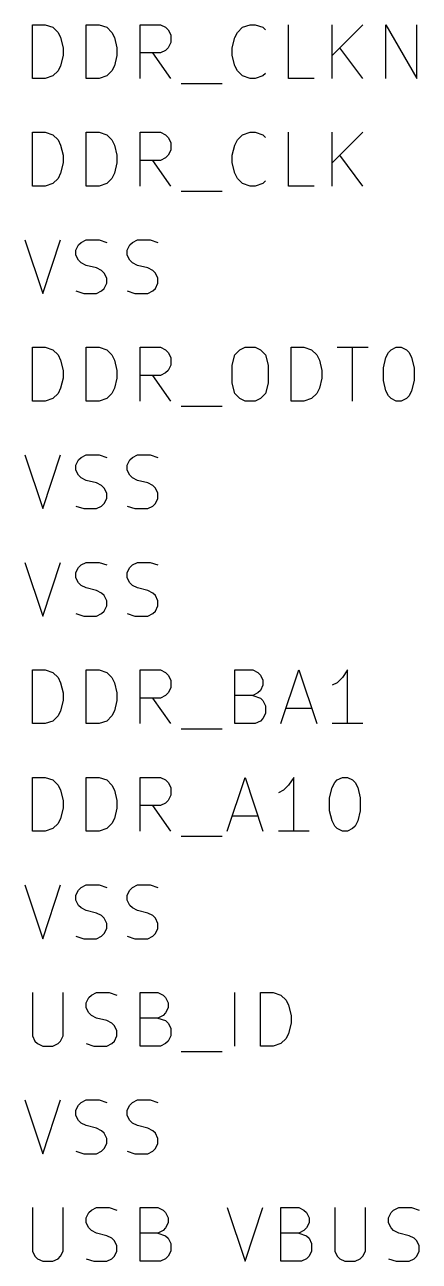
# Model space of a CAD drawing. Header units: millimetres. Extents: x 6 to 290, y -200 to -4.
# Drawn here: x 109.85 to 119.16, y -126.32 to -97.11 of the extents above; entities that cross this region are included whole.
import ezdxf

# ---------------------------------------------------------------- set-up
doc = ezdxf.new("R2010")
doc.units = ezdxf.units.MM
doc.layers.add('GREENSIXTYFIVE', color=129, linetype='CONTINUOUS')

msp = doc.modelspace()

# ---------------------------------------------------------------- linework, layer by layer
at = {"layer": 'GREENSIXTYFIVE', "linetype": 'CONTINUOUS'}
for p, q in [((110.0303, -98.3775), (110.0303, -97.1075)), ((110.0303, -97.1075), (110.3327, -97.1075)), ((110.3327, -97.1075), (110.5141, -97.168)), ((110.5141, -97.168), (110.6351, -97.289)), ((111.3003, -98.3775), (111.3003, -97.1075)), ((111.3003, -97.1075), (111.6027, -97.1075)), ((111.6027, -97.1075), (111.7841, -97.168)), ((111.7841, -97.168), (111.9051, -97.289)), ((112.5703, -98.3775), (112.5703, -97.1075)), ((112.5703, -97.1075), (113.0541, -97.1075)), ((113.0541, -97.1075), (113.1751, -97.168)), ((113.1751, -97.168), (113.2356, -97.2285)), ((113.2356, -97.2285), (113.296, -97.3494)), ((114.8684, -97.289), (114.9894, -97.168)), ((114.9894, -97.168), (115.1708, -97.1075)), ((115.1708, -97.1075), (115.2917, -97.1075)), ((115.2917, -97.1075), (115.4732, -97.168)), ((115.4732, -97.168), (115.5336, -97.2285)), ((116.0779, -98.3775), (116.0779, -97.1075)), ((117.106, -98.3775), (117.106, -97.1075)), ((117.8317, -97.1075), (117.106, -97.8332)), ((118.376, -98.3775), (118.376, -97.1075)), ((118.376, -97.1075), (119.1017, -98.3775)), ((119.1017, -98.3775), (119.1017, -97.1075)), ((110.6351, -97.289), (110.6956, -97.4099)), ((110.6956, -97.4099), (110.756, -97.6518)), ((111.9051, -97.289), (111.9656, -97.4099)), ((111.9656, -97.4099), (112.026, -97.6518)), ((113.296, -97.5309), (113.2356, -97.6518)), ((113.296, -97.3494), (113.296, -97.5309)), ((114.7475, -97.6518), (114.8079, -97.4099)), ((114.8079, -97.4099), (114.8684, -97.289)), ((110.756, -97.8332), (110.6956, -98.0751)), ((110.756, -97.6518), (110.756, -97.8332)), ((112.026, -97.8332), (111.9656, -98.0751)), ((112.026, -97.6518), (112.026, -97.8332)), ((113.0541, -97.7728), (112.5703, -97.7728)), ((113.296, -98.3775), (112.8727, -97.7728)), ((113.1751, -97.7123), (113.0541, -97.7728)), ((113.2356, -97.6518), (113.1751, -97.7123)), ((114.7475, -97.8332), (114.7475, -97.6518)), ((114.8079, -98.0751), (114.7475, -97.8332)), ((117.8317, -98.3775), (117.2875, -97.6518)), ((110.6956, -98.0751), (110.6351, -98.1961)), ((111.9656, -98.0751), (111.9051, -98.1961)), ((114.8684, -98.1961), (114.8079, -98.0751)), ((110.3327, -98.3775), (110.0303, -98.3775)), ((110.5141, -98.3171), (110.3327, -98.3775)), ((110.6351, -98.1961), (110.5141, -98.3171)), ((111.6027, -98.3775), (111.3003, -98.3775)), ((111.7841, -98.3171), (111.6027, -98.3775)), ((111.9051, -98.1961), (111.7841, -98.3171)), ((114.9894, -98.3171), (114.8684, -98.1961)), ((115.1708, -98.3775), (114.9894, -98.3171)), ((115.2917, -98.3775), (115.1708, -98.3775)), ((115.4732, -98.3171), (115.2917, -98.3775)), ((115.5336, -98.2566), (115.4732, -98.3171)), ((116.6827, -98.3775), (116.0779, -98.3775)), ((113.538, -98.4985), (114.5056, -98.4985)), ((110.0303, -100.9175), (110.0303, -99.6475)), ((110.0303, -99.6475), (110.3327, -99.6475)), ((110.3327, -99.6475), (110.5141, -99.708)), ((110.5141, -99.708), (110.6351, -99.829)), ((110.6351, -99.829), (110.6956, -99.9499)), ((111.3003, -100.9175), (111.3003, -99.6475)), ((111.3003, -99.6475), (111.6027, -99.6475)), ((111.6027, -99.6475), (111.7841, -99.708)), ((111.7841, -99.708), (111.9051, -99.829)), ((111.9051, -99.829), (111.9656, -99.9499)), ((112.5703, -100.9175), (112.5703, -99.6475)), ((112.5703, -99.6475), (113.0541, -99.6475)), ((113.0541, -99.6475), (113.1751, -99.708)), ((113.1751, -99.708), (113.2356, -99.7685)), ((113.2356, -99.7685), (113.296, -99.8894)), ((113.296, -99.8894), (113.296, -100.0709)), ((114.8079, -99.9499), (114.8684, -99.829)), ((114.8684, -99.829), (114.9894, -99.708)), ((114.9894, -99.708), (115.1708, -99.6475)), ((115.1708, -99.6475), (115.2917, -99.6475)), ((115.2917, -99.6475), (115.4732, -99.708)), ((115.4732, -99.708), (115.5336, -99.7685)), ((116.0779, -100.9175), (116.0779, -99.6475)), ((117.106, -100.9175), (117.106, -99.6475)), ((117.8317, -99.6475), (117.106, -100.3732)), ((110.6956, -99.9499), (110.756, -100.1918)), ((111.9656, -99.9499), (112.026, -100.1918)), ((113.296, -100.0709), (113.2356, -100.1918)), ((114.7475, -100.1918), (114.8079, -99.9499)), ((110.756, -100.3732), (110.6956, -100.6151)), ((110.756, -100.1918), (110.756, -100.3732)), ((112.026, -100.3732), (111.9656, -100.6151)), ((112.026, -100.1918), (112.026, -100.3732)), ((113.0541, -100.3128), (112.5703, -100.3128)), ((113.296, -100.9175), (112.8727, -100.3128)), ((113.1751, -100.2523), (113.0541, -100.3128)), ((113.2356, -100.1918), (113.1751, -100.2523)), ((114.7475, -100.3732), (114.7475, -100.1918)), ((114.8079, -100.6151), (114.7475, -100.3732)), ((117.8317, -100.9175), (117.2875, -100.1918)), ((110.6351, -100.7361), (110.5141, -100.8571)), ((110.6956, -100.6151), (110.6351, -100.7361)), ((111.9051, -100.7361), (111.7841, -100.8571)), ((111.9656, -100.6151), (111.9051, -100.7361)), ((114.8684, -100.7361), (114.8079, -100.6151)), ((114.9894, -100.8571), (114.8684, -100.7361)), ((110.3327, -100.9175), (110.0303, -100.9175)), ((110.5141, -100.8571), (110.3327, -100.9175)), ((111.6027, -100.9175), (111.3003, -100.9175)), ((111.7841, -100.8571), (111.6027, -100.9175)), ((113.538, -101.0385), (114.5056, -101.0385)), ((115.1708, -100.9175), (114.9894, -100.8571)), ((115.2917, -100.9175), (115.1708, -100.9175)), ((115.4732, -100.8571), (115.2917, -100.9175)), ((115.5336, -100.7966), (115.4732, -100.8571)), ((116.6827, -100.9175), (116.0779, -100.9175)), ((109.8489, -102.1875), (110.2722, -103.4575)), ((110.2722, -103.4575), (110.6956, -102.1875)), ((111.1794, -102.248), (111.3004, -102.1875)), ((111.3004, -102.1875), (111.6027, -102.1875)), ((111.6027, -102.1875), (111.7842, -102.248)), ((112.3889, -102.248), (112.5099, -102.1875)), ((112.5099, -102.1875), (112.8122, -102.1875)), ((112.8122, -102.1875), (112.9937, -102.248)), ((111.0585, -102.4294), (111.1189, -102.3085)), ((111.0585, -102.5504), (111.0585, -102.4294)), ((111.1189, -102.3085), (111.1794, -102.248)), ((112.268, -102.4294), (112.3284, -102.3085)), ((112.268, -102.5504), (112.268, -102.4294)), ((112.3284, -102.3085), (112.3889, -102.248)), ((111.1189, -102.6713), (111.0585, -102.5504)), ((111.1794, -102.7318), (111.1189, -102.6713)), ((111.3004, -102.7923), (111.1794, -102.7318)), ((111.5423, -102.8528), (111.3004, -102.7923)), ((112.3284, -102.6713), (112.268, -102.5504)), ((112.3889, -102.7318), (112.3284, -102.6713)), ((112.5099, -102.7923), (112.3889, -102.7318)), ((112.7518, -102.8528), (112.5099, -102.7923)), ((111.6632, -102.9132), (111.5423, -102.8528)), ((111.7237, -102.9737), (111.6632, -102.9132)), ((111.7842, -103.0947), (111.7237, -102.9737)), ((111.7842, -103.2156), (111.7842, -103.0947)), ((112.8727, -102.9132), (112.7518, -102.8528)), ((112.9332, -102.9737), (112.8727, -102.9132)), ((112.9937, -103.0947), (112.9332, -102.9737)), ((112.9937, -103.2156), (112.9937, -103.0947)), ((111.0585, -103.3971), (111.2399, -103.4575)), ((111.5423, -103.4575), (111.6632, -103.3971)), ((111.6632, -103.3971), (111.7237, -103.3366)), ((111.7237, -103.3366), (111.7842, -103.2156)), ((112.268, -103.3971), (112.4494, -103.4575)), ((112.7518, -103.4575), (112.8727, -103.3971)), ((112.8727, -103.3971), (112.9332, -103.3366)), ((112.9332, -103.3366), (112.9937, -103.2156)), ((111.2399, -103.4575), (111.5423, -103.4575)), ((112.4494, -103.4575), (112.7518, -103.4575)), ((110.0303, -105.9975), (110.0303, -104.7275)), ((110.0303, -104.7275), (110.3327, -104.7275)), ((110.3327, -104.7275), (110.5141, -104.788)), ((110.5141, -104.788), (110.6351, -104.909)), ((111.3003, -105.9975), (111.3003, -104.7275)), ((111.3003, -104.7275), (111.6027, -104.7275)), ((111.6027, -104.7275), (111.7841, -104.788)), ((111.7841, -104.788), (111.9051, -104.909)), ((112.5703, -105.9975), (112.5703, -104.7275)), ((112.5703, -104.7275), (113.0541, -104.7275)), ((113.0541, -104.7275), (113.1751, -104.788)), ((113.1751, -104.788), (113.2356, -104.8485)), ((113.2356, -104.8485), (113.296, -104.9694)), ((114.8079, -104.909), (114.9289, -104.788)), ((114.9289, -104.788), (115.0498, -104.7275)), ((115.0498, -104.7275), (115.2917, -104.7275)), ((115.2917, -104.7275), (115.4127, -104.788)), ((115.4127, -104.788), (115.5336, -104.909)), ((116.1384, -105.9975), (116.1384, -104.7275)), ((116.1384, -104.7275), (116.4408, -104.7275)), ((116.4408, -104.7275), (116.6222, -104.788)), ((116.6222, -104.788), (116.7432, -104.909)), ((117.227, -104.7275), (117.9527, -104.7275)), ((117.5899, -105.9975), (117.5899, -104.7275)), ((118.376, -104.9694), (118.4365, -104.8485)), ((118.4365, -104.8485), (118.497, -104.788)), ((118.497, -104.788), (118.6179, -104.7275)), ((118.6179, -104.7275), (118.7389, -104.7275)), ((118.7389, -104.7275), (118.8598, -104.788)), ((118.8598, -104.788), (118.9203, -104.8485)), ((118.9203, -104.8485), (118.9808, -104.9694)), ((110.6351, -104.909), (110.6956, -105.0299)), ((110.6956, -105.0299), (110.756, -105.2718)), ((111.9051, -104.909), (111.9656, -105.0299)), ((111.9656, -105.0299), (112.026, -105.2718)), ((113.296, -105.1509), (113.2356, -105.2718)), ((113.296, -104.9694), (113.296, -105.1509)), ((114.7475, -105.1509), (114.8079, -104.909)), ((114.7475, -105.5742), (114.7475, -105.1509)), ((115.5336, -104.909), (115.5941, -105.1509)), ((115.5941, -105.1509), (115.5941, -105.5742)), ((116.7432, -104.909), (116.8037, -105.0299)), ((116.8037, -105.0299), (116.8641, -105.2718)), ((118.3156, -105.2113), (118.376, -104.9694)), ((118.9808, -104.9694), (119.0413, -105.2113)), ((110.756, -105.2718), (110.756, -105.4532)), ((112.026, -105.2718), (112.026, -105.4532)), ((113.0541, -105.3928), (112.5703, -105.3928)), ((113.296, -105.9975), (112.8727, -105.3928)), ((113.1751, -105.3323), (113.0541, -105.3928)), ((113.2356, -105.2718), (113.1751, -105.3323)), ((116.8641, -105.2718), (116.8641, -105.4532)), ((118.3156, -105.5137), (118.3156, -105.2113)), ((119.0413, -105.2113), (119.0413, -105.5137)), ((110.6956, -105.6951), (110.6351, -105.8161)), ((110.756, -105.4532), (110.6956, -105.6951)), ((111.9656, -105.6951), (111.9051, -105.8161)), ((112.026, -105.4532), (111.9656, -105.6951)), ((114.8079, -105.8161), (114.7475, -105.5742)), ((115.5941, -105.5742), (115.5336, -105.8161)), ((116.8037, -105.6951), (116.7432, -105.8161)), ((116.8641, -105.4532), (116.8037, -105.6951)), ((118.376, -105.7556), (118.3156, -105.5137)), ((119.0413, -105.5137), (118.9808, -105.7556)), ((110.3327, -105.9975), (110.0303, -105.9975)), ((110.5141, -105.9371), (110.3327, -105.9975)), ((110.6351, -105.8161), (110.5141, -105.9371)), ((111.6027, -105.9975), (111.3003, -105.9975)), ((111.7841, -105.9371), (111.6027, -105.9975)), ((111.9051, -105.8161), (111.7841, -105.9371)), ((114.9289, -105.9371), (114.8079, -105.8161)), ((115.0498, -105.9975), (114.9289, -105.9371)), ((115.2917, -105.9975), (115.0498, -105.9975)), ((115.4127, -105.9371), (115.2917, -105.9975)), ((115.5336, -105.8161), (115.4127, -105.9371)), ((116.4408, -105.9975), (116.1384, -105.9975)), ((116.6222, -105.9371), (116.4408, -105.9975)), ((116.7432, -105.8161), (116.6222, -105.9371)), ((118.4365, -105.8766), (118.376, -105.7556)), ((118.497, -105.9371), (118.4365, -105.8766)), ((118.6179, -105.9975), (118.497, -105.9371)), ((118.7389, -105.9975), (118.6179, -105.9975)), ((118.8598, -105.9371), (118.7389, -105.9975)), ((118.9203, -105.8766), (118.8598, -105.9371)), ((118.9808, -105.7556), (118.9203, -105.8766)), ((113.538, -106.1185), (114.5056, -106.1185)), ((109.8489, -107.2675), (110.2722, -108.5375)), ((110.2722, -108.5375), (110.6956, -107.2675)), ((111.0585, -107.5094), (111.1189, -107.3885)), ((111.1189, -107.3885), (111.1794, -107.328)), ((111.1794, -107.328), (111.3004, -107.2675)), ((111.3004, -107.2675), (111.6027, -107.2675)), ((111.6027, -107.2675), (111.7842, -107.328)), ((112.268, -107.5094), (112.3284, -107.3885)), ((112.3284, -107.3885), (112.3889, -107.328)), ((112.3889, -107.328), (112.5099, -107.2675)), ((112.5099, -107.2675), (112.8122, -107.2675)), ((112.8122, -107.2675), (112.9937, -107.328)), ((111.0585, -107.6304), (111.0585, -107.5094)), ((111.1189, -107.7513), (111.0585, -107.6304)), ((111.1794, -107.8118), (111.1189, -107.7513)), ((112.268, -107.6304), (112.268, -107.5094)), ((112.3284, -107.7513), (112.268, -107.6304)), ((112.3889, -107.8118), (112.3284, -107.7513)), ((111.3004, -107.8723), (111.1794, -107.8118)), ((111.5423, -107.9328), (111.3004, -107.8723)), ((111.6632, -107.9932), (111.5423, -107.9328)), ((111.7237, -108.0537), (111.6632, -107.9932)), ((111.7842, -108.1747), (111.7237, -108.0537)), ((112.5099, -107.8723), (112.3889, -107.8118)), ((112.7518, -107.9328), (112.5099, -107.8723)), ((112.8727, -107.9932), (112.7518, -107.9328)), ((112.9332, -108.0537), (112.8727, -107.9932)), ((112.9937, -108.1747), (112.9332, -108.0537)), ((111.7237, -108.4166), (111.7842, -108.2956)), ((111.7842, -108.2956), (111.7842, -108.1747)), ((112.9332, -108.4166), (112.9937, -108.2956)), ((112.9937, -108.2956), (112.9937, -108.1747)), ((111.0585, -108.4771), (111.2399, -108.5375)), ((111.2399, -108.5375), (111.5423, -108.5375)), ((111.5423, -108.5375), (111.6632, -108.4771)), ((111.6632, -108.4771), (111.7237, -108.4166)), ((112.268, -108.4771), (112.4494, -108.5375)), ((112.4494, -108.5375), (112.7518, -108.5375)), ((112.7518, -108.5375), (112.8727, -108.4771)), ((112.8727, -108.4771), (112.9332, -108.4166)), ((109.8489, -109.8075), (110.2722, -111.0775)), ((110.2722, -111.0775), (110.6956, -109.8075)), ((111.1794, -109.868), (111.3004, -109.8075)), ((111.3004, -109.8075), (111.6027, -109.8075)), ((111.6027, -109.8075), (111.7842, -109.868)), ((112.3889, -109.868), (112.5099, -109.8075)), ((112.5099, -109.8075), (112.8122, -109.8075)), ((112.8122, -109.8075), (112.9937, -109.868)), ((111.0585, -110.0494), (111.1189, -109.9285)), ((111.0585, -110.1704), (111.0585, -110.0494)), ((111.1189, -109.9285), (111.1794, -109.868)), ((112.268, -110.0494), (112.3284, -109.9285)), ((112.268, -110.1704), (112.268, -110.0494)), ((112.3284, -109.9285), (112.3889, -109.868)), ((111.1189, -110.2913), (111.0585, -110.1704)), ((111.1794, -110.3518), (111.1189, -110.2913)), ((111.3004, -110.4123), (111.1794, -110.3518)), ((111.5423, -110.4728), (111.3004, -110.4123)), ((112.3284, -110.2913), (112.268, -110.1704)), ((112.3889, -110.3518), (112.3284, -110.2913)), ((112.5099, -110.4123), (112.3889, -110.3518)), ((112.7518, -110.4728), (112.5099, -110.4123)), ((111.6632, -110.5332), (111.5423, -110.4728)), ((111.7237, -110.5937), (111.6632, -110.5332)), ((111.7842, -110.7147), (111.7237, -110.5937)), ((112.8727, -110.5332), (112.7518, -110.4728)), ((112.9332, -110.5937), (112.8727, -110.5332)), ((112.9937, -110.7147), (112.9332, -110.5937)), ((111.6632, -111.0171), (111.7237, -110.9566)), ((111.7237, -110.9566), (111.7842, -110.8356)), ((111.7842, -110.8356), (111.7842, -110.7147)), ((112.8727, -111.0171), (112.9332, -110.9566)), ((112.9332, -110.9566), (112.9937, -110.8356)), ((112.9937, -110.8356), (112.9937, -110.7147)), ((111.0585, -111.0171), (111.2399, -111.0775)), ((111.2399, -111.0775), (111.5423, -111.0775)), ((111.5423, -111.0775), (111.6632, -111.0171)), ((112.268, -111.0171), (112.4494, -111.0775)), ((112.4494, -111.0775), (112.7518, -111.0775)), ((112.7518, -111.0775), (112.8727, -111.0171)), ((110.0303, -113.6175), (110.0303, -112.3475)), ((110.0303, -112.3475), (110.3327, -112.3475)), ((110.3327, -112.3475), (110.5141, -112.408)), ((110.5141, -112.408), (110.6351, -112.529)), ((111.3003, -113.6175), (111.3003, -112.3475)), ((111.3003, -112.3475), (111.6027, -112.3475)), ((111.6027, -112.3475), (111.7841, -112.408)), ((111.7841, -112.408), (111.9051, -112.529)), ((112.5703, -113.6175), (112.5703, -112.3475)), ((112.5703, -112.3475), (113.0541, -112.3475)), ((113.0541, -112.3475), (113.1751, -112.408)), ((113.1751, -112.408), (113.2356, -112.4685)), ((114.8079, -113.6175), (114.8079, -112.3475)), ((114.8079, -112.3475), (115.2313, -112.3475)), ((115.2313, -112.3475), (115.3522, -112.408)), ((115.3522, -112.408), (115.4127, -112.4685)), ((115.8965, -113.6175), (116.3198, -112.3475)), ((116.3198, -112.3475), (116.7432, -113.6175)), ((117.4689, -112.3475), (117.348, -112.529)), ((117.4689, -113.6175), (117.4689, -112.3475)), ((110.6351, -112.529), (110.6956, -112.6499)), ((110.6956, -112.6499), (110.756, -112.8918)), ((111.9051, -112.529), (111.9656, -112.6499)), ((111.9656, -112.6499), (112.026, -112.8918)), ((113.2356, -112.4685), (113.296, -112.5894)), ((113.296, -112.5894), (113.296, -112.7709)), ((115.4127, -112.4685), (115.4732, -112.5894)), ((115.4732, -112.7104), (115.4127, -112.8313)), ((115.4732, -112.5894), (115.4732, -112.7104)), ((117.227, -112.6499), (117.1061, -112.7104)), ((117.348, -112.529), (117.227, -112.6499)), ((110.756, -112.8918), (110.756, -113.0732)), ((112.026, -112.8918), (112.026, -113.0732)), ((113.0541, -113.0128), (112.5703, -113.0128)), ((113.296, -113.6175), (112.8727, -113.0128)), ((113.1751, -112.9523), (113.0541, -113.0128)), ((113.2356, -112.8918), (113.1751, -112.9523)), ((113.296, -112.7709), (113.2356, -112.8918)), ((115.2313, -112.9523), (114.8079, -112.9523)), ((115.3522, -112.8918), (115.2313, -112.9523)), ((115.2313, -112.9523), (115.4127, -113.0128)), ((115.4127, -112.8313), (115.3522, -112.8918)), ((115.4127, -113.0128), (115.4732, -113.0732)), ((110.6956, -113.3151), (110.6351, -113.4361)), ((110.756, -113.0732), (110.6956, -113.3151)), ((111.9656, -113.3151), (111.9051, -113.4361)), ((112.026, -113.0732), (111.9656, -113.3151)), ((115.4732, -113.0732), (115.5336, -113.1942)), ((115.5336, -113.1942), (115.5336, -113.3756)), ((116.0175, -113.2547), (116.6222, -113.2547)), ((110.3327, -113.6175), (110.0303, -113.6175)), ((110.5141, -113.5571), (110.3327, -113.6175)), ((110.6351, -113.4361), (110.5141, -113.5571)), ((111.6027, -113.6175), (111.3003, -113.6175)), ((111.7841, -113.5571), (111.6027, -113.6175)), ((111.9051, -113.4361), (111.7841, -113.5571)), ((115.2917, -113.6175), (114.8079, -113.6175)), ((115.4127, -113.5571), (115.2917, -113.6175)), ((115.4732, -113.4966), (115.4127, -113.5571)), ((115.5336, -113.3756), (115.4732, -113.4966)), ((117.8318, -113.6175), (117.1061, -113.6175)), ((113.538, -113.7385), (114.5056, -113.7385)), ((110.0303, -116.1575), (110.0303, -114.8875)), ((110.0303, -114.8875), (110.3327, -114.8875)), ((110.3327, -114.8875), (110.5141, -114.948)), ((110.5141, -114.948), (110.6351, -115.069)), ((110.6351, -115.069), (110.6956, -115.1899)), ((111.3003, -116.1575), (111.3003, -114.8875)), ((111.3003, -114.8875), (111.6027, -114.8875)), ((111.6027, -114.8875), (111.7841, -114.948)), ((111.7841, -114.948), (111.9051, -115.069)), ((111.9051, -115.069), (111.9656, -115.1899)), ((112.5703, -116.1575), (112.5703, -114.8875)), ((112.5703, -114.8875), (113.0541, -114.8875)), ((113.0541, -114.8875), (113.1751, -114.948)), ((113.1751, -114.948), (113.2356, -115.0085)), ((113.2356, -115.0085), (113.296, -115.1294)), ((114.6265, -116.1575), (115.0498, -114.8875)), ((115.0498, -114.8875), (115.4732, -116.1575)), ((116.078, -115.069), (115.957, -115.1899)), ((116.1989, -114.8875), (116.078, -115.069)), ((116.1989, -116.1575), (116.1989, -114.8875)), ((117.106, -115.1294), (117.1665, -115.0085)), ((117.1665, -115.0085), (117.227, -114.948)), ((117.227, -114.948), (117.3479, -114.8875)), ((117.3479, -114.8875), (117.4689, -114.8875)), ((117.4689, -114.8875), (117.5898, -114.948)), ((117.5898, -114.948), (117.6503, -115.0085)), ((117.6503, -115.0085), (117.7108, -115.1294)), ((110.6956, -115.1899), (110.756, -115.4318)), ((111.9656, -115.1899), (112.026, -115.4318)), ((113.296, -115.3109), (113.2356, -115.4318)), ((113.296, -115.1294), (113.296, -115.3109)), ((115.957, -115.1899), (115.8361, -115.2504)), ((117.0456, -115.3713), (117.106, -115.1294)), ((117.0456, -115.6737), (117.0456, -115.3713)), ((117.7108, -115.1294), (117.7713, -115.3713)), ((117.7713, -115.3713), (117.7713, -115.6737)), ((110.756, -115.6132), (110.6956, -115.8551)), ((110.756, -115.4318), (110.756, -115.6132)), ((112.026, -115.6132), (111.9656, -115.8551)), ((112.026, -115.4318), (112.026, -115.6132)), ((113.0541, -115.5528), (112.5703, -115.5528)), ((113.296, -116.1575), (112.8727, -115.5528)), ((113.1751, -115.4923), (113.0541, -115.5528)), ((113.2356, -115.4318), (113.1751, -115.4923)), ((110.6956, -115.8551), (110.6351, -115.9761)), ((111.9656, -115.8551), (111.9051, -115.9761)), ((114.7475, -115.7947), (115.3522, -115.7947)), ((117.106, -115.9156), (117.0456, -115.6737)), ((117.1665, -116.0366), (117.106, -115.9156)), ((117.7108, -115.9156), (117.6503, -116.0366)), ((117.7713, -115.6737), (117.7108, -115.9156)), ((110.3327, -116.1575), (110.0303, -116.1575)), ((110.5141, -116.0971), (110.3327, -116.1575)), ((110.6351, -115.9761), (110.5141, -116.0971)), ((111.6027, -116.1575), (111.3003, -116.1575)), ((111.7841, -116.0971), (111.6027, -116.1575)), ((111.9051, -115.9761), (111.7841, -116.0971)), ((116.5618, -116.1575), (115.8361, -116.1575)), ((117.227, -116.0971), (117.1665, -116.0366)), ((117.3479, -116.1575), (117.227, -116.0971)), ((117.4689, -116.1575), (117.3479, -116.1575)), ((117.5898, -116.0971), (117.4689, -116.1575)), ((117.6503, -116.0366), (117.5898, -116.0971)), ((113.538, -116.2785), (114.5056, -116.2785)), ((109.8489, -117.4275), (110.2722, -118.6975)), ((110.2722, -118.6975), (110.6956, -117.4275)), ((111.0585, -117.6694), (111.1189, -117.5485)), ((111.0585, -117.7904), (111.0585, -117.6694)), ((111.1189, -117.5485), (111.1794, -117.488)), ((111.1794, -117.488), (111.3004, -117.4275)), ((111.3004, -117.4275), (111.6027, -117.4275)), ((111.6027, -117.4275), (111.7842, -117.488)), ((112.268, -117.6694), (112.3284, -117.5485)), ((112.268, -117.7904), (112.268, -117.6694)), ((112.3284, -117.5485), (112.3889, -117.488)), ((112.3889, -117.488), (112.5099, -117.4275)), ((112.5099, -117.4275), (112.8122, -117.4275)), ((112.8122, -117.4275), (112.9937, -117.488)), ((111.1189, -117.9113), (111.0585, -117.7904)), ((111.1794, -117.9718), (111.1189, -117.9113)), ((111.3004, -118.0323), (111.1794, -117.9718)), ((112.3284, -117.9113), (112.268, -117.7904)), ((112.3889, -117.9718), (112.3284, -117.9113)), ((112.5099, -118.0323), (112.3889, -117.9718)), ((111.5423, -118.0928), (111.3004, -118.0323)), ((111.6632, -118.1532), (111.5423, -118.0928)), ((111.7237, -118.2137), (111.6632, -118.1532)), ((111.7842, -118.3347), (111.7237, -118.2137)), ((112.7518, -118.0928), (112.5099, -118.0323)), ((112.8727, -118.1532), (112.7518, -118.0928)), ((112.9332, -118.2137), (112.8727, -118.1532)), ((112.9937, -118.3347), (112.9332, -118.2137)), ((111.6632, -118.6371), (111.7237, -118.5766)), ((111.7237, -118.5766), (111.7842, -118.4556)), ((111.7842, -118.4556), (111.7842, -118.3347)), ((112.8727, -118.6371), (112.9332, -118.5766)), ((112.9332, -118.5766), (112.9937, -118.4556)), ((112.9937, -118.4556), (112.9937, -118.3347)), ((111.0585, -118.6371), (111.2399, -118.6975)), ((111.2399, -118.6975), (111.5423, -118.6975)), ((111.5423, -118.6975), (111.6632, -118.6371)), ((112.268, -118.6371), (112.4494, -118.6975)), ((112.4494, -118.6975), (112.7518, -118.6975)), ((112.7518, -118.6975), (112.8727, -118.6371)), ((110.0303, -119.9675), (110.0303, -120.9956)), ((110.756, -120.9956), (110.756, -119.9675)), ((111.3608, -120.0885), (111.4213, -120.028)), ((111.4213, -120.028), (111.5423, -119.9675)), ((111.5423, -119.9675), (111.8446, -119.9675)), ((111.8446, -119.9675), (112.0261, -120.028)), ((112.5703, -121.2375), (112.5703, -119.9675)), ((112.5703, -119.9675), (112.9937, -119.9675)), ((112.9937, -119.9675), (113.1146, -120.028)), ((113.1146, -120.028), (113.1751, -120.0885)), ((114.8079, -121.2375), (114.8079, -119.9675)), ((115.4127, -121.2375), (115.4127, -119.9675)), ((115.4127, -119.9675), (115.7151, -119.9675)), ((115.7151, -119.9675), (115.8965, -120.028)), ((115.8965, -120.028), (116.0175, -120.149)), ((111.3004, -120.2094), (111.3608, -120.0885)), ((111.3004, -120.3304), (111.3004, -120.2094)), ((111.3608, -120.4513), (111.3004, -120.3304)), ((113.1751, -120.0885), (113.2356, -120.2094)), ((113.2356, -120.3304), (113.1751, -120.4513)), ((113.2356, -120.2094), (113.2356, -120.3304)), ((116.0175, -120.149), (116.078, -120.2699)), ((116.078, -120.2699), (116.1384, -120.5118)), ((111.4213, -120.5118), (111.3608, -120.4513)), ((111.5423, -120.5723), (111.4213, -120.5118)), ((111.7842, -120.6328), (111.5423, -120.5723)), ((111.9051, -120.6932), (111.7842, -120.6328)), ((112.9937, -120.5723), (112.5703, -120.5723)), ((113.1146, -120.5118), (112.9937, -120.5723)), ((112.9937, -120.5723), (113.1751, -120.6328)), ((113.1751, -120.4513), (113.1146, -120.5118)), ((113.1751, -120.6328), (113.2356, -120.6932)), ((116.1384, -120.5118), (116.1384, -120.6932)), ((111.9656, -120.7537), (111.9051, -120.6932)), ((112.0261, -120.8747), (111.9656, -120.7537)), ((112.0261, -120.9956), (112.0261, -120.8747)), ((113.2356, -120.6932), (113.296, -120.8142)), ((113.296, -120.8142), (113.296, -120.9956)), ((116.1384, -120.6932), (116.078, -120.9351)), ((110.0303, -120.9956), (110.0908, -121.1166)), ((110.0908, -121.1166), (110.1513, -121.1771)), ((110.1513, -121.1771), (110.2722, -121.2375)), ((110.5141, -121.2375), (110.6351, -121.1771)), ((110.6351, -121.1771), (110.6956, -121.1166)), ((110.6956, -121.1166), (110.756, -120.9956)), ((111.3004, -121.1771), (111.4818, -121.2375)), ((111.7842, -121.2375), (111.9051, -121.1771)), ((111.9051, -121.1771), (111.9656, -121.1166)), ((111.9656, -121.1166), (112.0261, -120.9956)), ((113.1751, -121.1771), (113.0541, -121.2375)), ((113.2356, -121.1166), (113.1751, -121.1771)), ((113.296, -120.9956), (113.2356, -121.1166)), ((115.8965, -121.1771), (115.7151, -121.2375)), ((116.0175, -121.0561), (115.8965, -121.1771)), ((116.078, -120.9351), (116.0175, -121.0561)), ((110.2722, -121.2375), (110.5141, -121.2375)), ((111.4818, -121.2375), (111.7842, -121.2375)), ((113.0541, -121.2375), (112.5703, -121.2375)), ((113.538, -121.3585), (114.5056, -121.3585)), ((115.7151, -121.2375), (115.4127, -121.2375)), ((109.8489, -122.5075), (110.2722, -123.7775)), ((110.2722, -123.7775), (110.6956, -122.5075)), ((111.0585, -122.7494), (111.1189, -122.6285)), ((111.1189, -122.6285), (111.1794, -122.568)), ((111.1794, -122.568), (111.3004, -122.5075)), ((111.3004, -122.5075), (111.6027, -122.5075)), ((111.6027, -122.5075), (111.7842, -122.568)), ((112.268, -122.7494), (112.3284, -122.6285)), ((112.3284, -122.6285), (112.3889, -122.568)), ((112.3889, -122.568), (112.5099, -122.5075)), ((112.5099, -122.5075), (112.8122, -122.5075)), ((112.8122, -122.5075), (112.9937, -122.568)), ((111.0585, -122.8704), (111.0585, -122.7494)), ((111.1189, -122.9913), (111.0585, -122.8704)), ((112.268, -122.8704), (112.268, -122.7494)), ((112.3284, -122.9913), (112.268, -122.8704)), ((111.1794, -123.0518), (111.1189, -122.9913)), ((111.3004, -123.1123), (111.1794, -123.0518)), ((111.5423, -123.1728), (111.3004, -123.1123)), ((111.6632, -123.2332), (111.5423, -123.1728)), ((111.7237, -123.2937), (111.6632, -123.2332)), ((112.3889, -123.0518), (112.3284, -122.9913)), ((112.5099, -123.1123), (112.3889, -123.0518)), ((112.7518, -123.1728), (112.5099, -123.1123)), ((112.8727, -123.2332), (112.7518, -123.1728)), ((112.9332, -123.2937), (112.8727, -123.2332)), ((111.7842, -123.4147), (111.7237, -123.2937)), ((111.7237, -123.6566), (111.7842, -123.5356)), ((111.7842, -123.5356), (111.7842, -123.4147)), ((112.9937, -123.4147), (112.9332, -123.2937)), ((112.9332, -123.6566), (112.9937, -123.5356)), ((112.9937, -123.5356), (112.9937, -123.4147)), ((111.0585, -123.7171), (111.2399, -123.7775)), ((111.2399, -123.7775), (111.5423, -123.7775)), ((111.5423, -123.7775), (111.6632, -123.7171)), ((111.6632, -123.7171), (111.7237, -123.6566)), ((112.268, -123.7171), (112.4494, -123.7775)), ((112.4494, -123.7775), (112.7518, -123.7775)), ((112.7518, -123.7775), (112.8727, -123.7171)), ((112.8727, -123.7171), (112.9332, -123.6566)), ((110.0303, -125.0475), (110.0303, -126.0756)), ((110.756, -126.0756), (110.756, -125.0475)), ((111.3004, -125.2894), (111.3608, -125.1685)), ((111.3004, -125.4104), (111.3004, -125.2894)), ((111.3608, -125.1685), (111.4213, -125.108)), ((111.4213, -125.108), (111.5423, -125.0475)), ((111.5423, -125.0475), (111.8446, -125.0475)), ((111.8446, -125.0475), (112.0261, -125.108)), ((112.5703, -126.3175), (112.5703, -125.0475)), ((112.5703, -125.0475), (112.9937, -125.0475)), ((112.9937, -125.0475), (113.1146, -125.108)), ((113.1146, -125.108), (113.1751, -125.1685)), ((113.1751, -125.1685), (113.2356, -125.2894)), ((113.2356, -125.2894), (113.2356, -125.4104)), ((114.6265, -125.0475), (115.0498, -126.3175)), ((115.0498, -126.3175), (115.4732, -125.0475)), ((115.8965, -126.3175), (115.8965, -125.0475)), ((115.8965, -125.0475), (116.3199, -125.0475)), ((116.3199, -125.0475), (116.4408, -125.108)), ((116.4408, -125.108), (116.5013, -125.1685)), ((116.5013, -125.1685), (116.5618, -125.2894)), ((116.5618, -125.2894), (116.5618, -125.4104)), ((117.1665, -125.0475), (117.1665, -126.0756)), ((117.8922, -126.0756), (117.8922, -125.0475)), ((118.4366, -125.2894), (118.497, -125.1685)), ((118.4366, -125.4104), (118.4366, -125.2894)), ((118.497, -125.1685), (118.5575, -125.108)), ((118.5575, -125.108), (118.6785, -125.0475)), ((118.6785, -125.0475), (118.9808, -125.0475)), ((118.9808, -125.0475), (119.1623, -125.108)), ((111.3608, -125.5313), (111.3004, -125.4104)), ((111.4213, -125.5918), (111.3608, -125.5313)), ((111.5423, -125.6523), (111.4213, -125.5918)), ((113.1146, -125.5918), (112.9937, -125.6523)), ((113.1751, -125.5313), (113.1146, -125.5918)), ((113.2356, -125.4104), (113.1751, -125.5313)), ((116.4408, -125.5918), (116.3199, -125.6523)), ((116.5013, -125.5313), (116.4408, -125.5918)), ((116.5618, -125.4104), (116.5013, -125.5313)), ((118.497, -125.5313), (118.4366, -125.4104)), ((118.5575, -125.5918), (118.497, -125.5313)), ((118.6785, -125.6523), (118.5575, -125.5918)), ((111.7842, -125.7128), (111.5423, -125.6523)), ((111.9051, -125.7732), (111.7842, -125.7128)), ((111.9656, -125.8337), (111.9051, -125.7732)), ((112.0261, -125.9547), (111.9656, -125.8337)), ((112.9937, -125.6523), (112.5703, -125.6523)), ((112.9937, -125.6523), (113.1751, -125.7128)), ((113.1751, -125.7128), (113.2356, -125.7732)), ((113.2356, -125.7732), (113.296, -125.8942)), ((113.296, -125.8942), (113.296, -126.0756)), ((116.3199, -125.6523), (115.8965, -125.6523)), ((116.3199, -125.6523), (116.5013, -125.7128)), ((116.5013, -125.7128), (116.5618, -125.7732)), ((116.5618, -125.7732), (116.6222, -125.8942)), ((116.6222, -125.8942), (116.6222, -126.0756)), ((118.9204, -125.7128), (118.6785, -125.6523)), ((119.0413, -125.7732), (118.9204, -125.7128)), ((119.1018, -125.8337), (119.0413, -125.7732)), ((119.1623, -125.9547), (119.1018, -125.8337)), ((110.0303, -126.0756), (110.0908, -126.1966)), ((110.6956, -126.1966), (110.756, -126.0756)), ((111.9656, -126.1966), (112.0261, -126.0756)), ((112.0261, -126.0756), (112.0261, -125.9547)), ((113.296, -126.0756), (113.2356, -126.1966)), ((116.6222, -126.0756), (116.5618, -126.1966)), ((117.1665, -126.0756), (117.227, -126.1966)), ((117.8318, -126.1966), (117.8922, -126.0756)), ((119.1018, -126.1966), (119.1623, -126.0756)), ((119.1623, -126.0756), (119.1623, -125.9547)), ((110.0908, -126.1966), (110.1513, -126.2571)), ((110.1513, -126.2571), (110.2722, -126.3175)), ((110.2722, -126.3175), (110.5141, -126.3175)), ((110.5141, -126.3175), (110.6351, -126.2571)), ((110.6351, -126.2571), (110.6956, -126.1966)), ((111.3004, -126.2571), (111.4818, -126.3175)), ((111.4818, -126.3175), (111.7842, -126.3175)), ((111.7842, -126.3175), (111.9051, -126.2571)), ((111.9051, -126.2571), (111.9656, -126.1966)), ((113.0541, -126.3175), (112.5703, -126.3175)), ((113.1751, -126.2571), (113.0541, -126.3175)), ((113.2356, -126.1966), (113.1751, -126.2571)), ((116.3803, -126.3175), (115.8965, -126.3175)), ((116.5013, -126.2571), (116.3803, -126.3175)), ((116.5618, -126.1966), (116.5013, -126.2571)), ((117.227, -126.1966), (117.2875, -126.2571)), ((117.2875, -126.2571), (117.4084, -126.3175)), ((117.4084, -126.3175), (117.6503, -126.3175)), ((117.6503, -126.3175), (117.7713, -126.2571)), ((117.7713, -126.2571), (117.8318, -126.1966)), ((118.4366, -126.2571), (118.618, -126.3175)), ((118.618, -126.3175), (118.9204, -126.3175)), ((118.9204, -126.3175), (119.0413, -126.2571)), ((119.0413, -126.2571), (119.1018, -126.1966))]:
    msp.add_line(p, q, dxfattribs=at)

doc.saveas('drawing.dxf')
